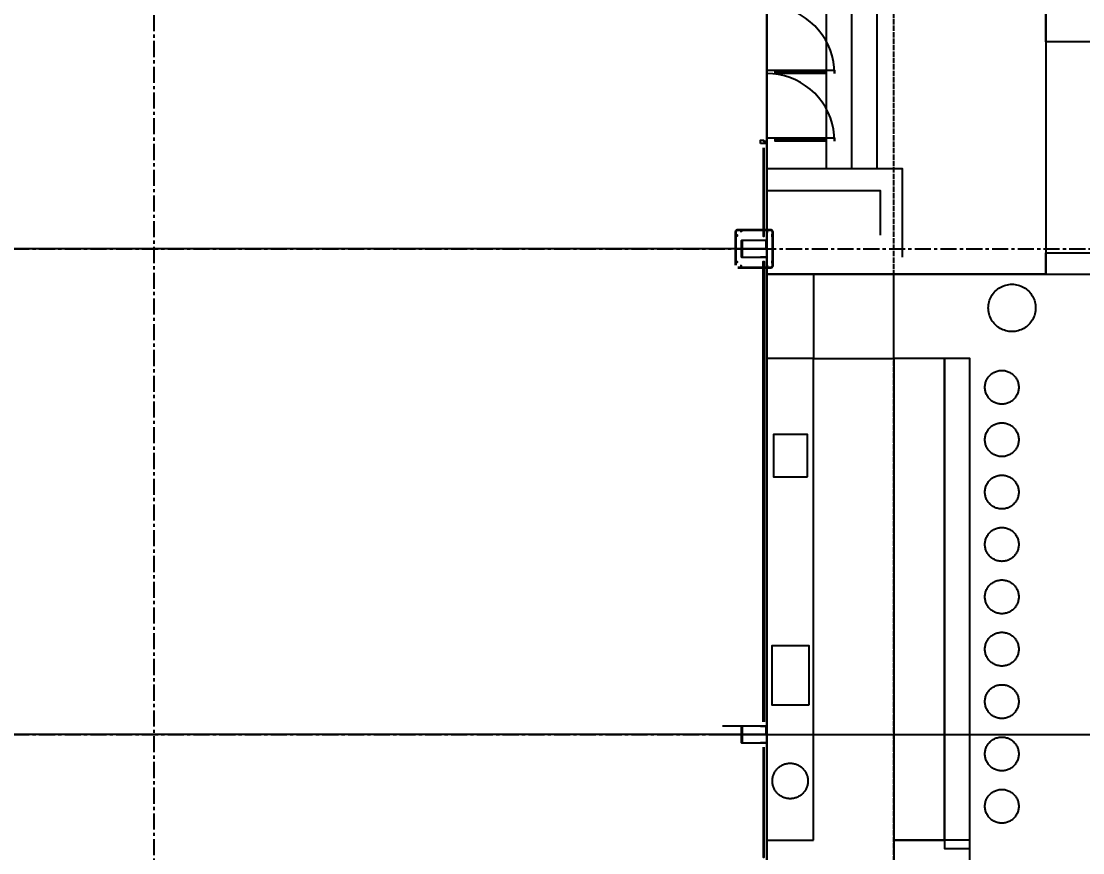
# Model space of a CAD drawing. Header units: millimetres. Extents: x -74219 to 26724, y -11313 to 45223.
# Drawn here: x -8823 to 3738, y 8450 to 18294 of the extents above; entities that cross this region are included whole.
import ezdxf

# ---------------------------------------------------------------- set-up
doc = ezdxf.new("R2010")
doc.units = ezdxf.units.MM
doc.linetypes.add('CENTER', pattern=[5.08, 3.175, -0.635, 0.635, -0.635])
doc.linetypes.add('DASHED', pattern=[1.524, 1.27, -0.254])
for name, color, linetype in [('SMK-ABOVE', 5, 'DASHED'), ('SMK-BLDG', 7, 'CONTINUOUS'), ('SMK-DIMS', 7, 'CONTINUOUS'), ('SMK-DOOR', 7, 'CONTINUOUS'), ('SMK-EXIST', 30, 'CONTINUOUS'), ('SMK-GLAZ', 5, 'CONTINUOUS'), ('SMK-GRID', 8, 'CENTER'), ('SMK-R12-BAR', 40, 'Continuous'), ('SMK-R12-PLANT', 3, 'Continuous'), ('SMK-R12-ROOF', 34, 'Continuous'), ('SMK-R12-STEPS', 8, 'Continuous'), ('SMK-STEPS', 30, 'CONTINUOUS'), ('SMK-ZONE', 3, 'CONTINUOUS')]:
    doc.layers.add(name, color=color, linetype=linetype)
doc.styles.add('OpenSansCondensed-Light', font='OpenSansCondensed-Light.ttf')
doc.dimstyles.new('SMK200', dxfattribs={"dimtxt": 450, "dimasz": 300, "dimexe": 200, "dimexo": 200, "dimgap": 100, "dimtad": 1, "dimdec": 0, "dimtsz": 250, "dimcen": 2.5, "dimazin": 3, "dimtfac": 1, "dimtmove": 0, "dimatfit": 3})

# ---------------------------------------------------------------- blocks, each defined once
blk = doc.blocks.new('_OBLIQUE')
at = {"color": 0, "linetype": 'BYBLOCK'}
blk.add_line((-0.5, -0.5), (0.5, 0.5), dxfattribs=at)
blk = doc.blocks.new('*D2')
for p, q in [((-200, 9850), (-10800, 9850)), ((-10600, 7875), (-10600, 9850)), ((-10600, 4100), (-10600, 6075)), ((-200, 4100), (-10800, 4100))]:
    blk.add_line(p, q)
at = {"layer": 'Defpoints'}
for p in [(0, 9850), (-10600, 4100), (0, 4100)]:
    blk.add_point(p, dxfattribs=at)
at = {"layer": 'SMK-DIMS', "xscale": 500, "yscale": 500, "rotation": 90}
for p in [(-10600, 9850), (-10600, 4100)]:
    blk.add_blockref('_OBLIQUE', p, dxfattribs=at)
at = {"layer": 'SMK-DIMS', "insert": (-10600, 6975), "char_height": 450, "attachment_point": 5, "rotation": 90, "style": 'OpenSansCondensed-Light'}
blk.add_mtext('5750', dxfattribs=at)
blk = doc.blocks.new('*D3')
for p, q in [((-200, 15600), (-10800, 15600)), ((-10600, 13625), (-10600, 15600)), ((-10600, 9850), (-10600, 11825)), ((-200, 9850), (-10800, 9850))]:
    blk.add_line(p, q)
at = {"layer": 'Defpoints'}
for p in [(0, 15600), (-10600, 9850), (0, 9850)]:
    blk.add_point(p, dxfattribs=at)
at = {"layer": 'SMK-DIMS', "xscale": 500, "yscale": 500, "rotation": 90}
for p in [(-10600, 15600), (-10600, 9850)]:
    blk.add_blockref('_OBLIQUE', p, dxfattribs=at)
at = {"layer": 'SMK-DIMS', "insert": (-10600, 12725), "char_height": 450, "attachment_point": 5, "rotation": 90, "style": 'OpenSansCondensed-Light'}
blk.add_mtext('5750', dxfattribs=at)
blk = doc.blocks.new('*D4')
for p, q in [((-200, 21350), (-10800, 21350)), ((-10600, 19375), (-10600, 21350)), ((-10600, 15600), (-10600, 17575)), ((-200, 15600), (-10800, 15600))]:
    blk.add_line(p, q)
at = {"layer": 'Defpoints'}
for p in [(0, 21350), (-10600, 15600), (0, 15600)]:
    blk.add_point(p, dxfattribs=at)
at = {"layer": 'SMK-DIMS', "xscale": 500, "yscale": 500, "rotation": 90}
for p in [(-10600, 21350), (-10600, 15600)]:
    blk.add_blockref('_OBLIQUE', p, dxfattribs=at)
at = {"layer": 'SMK-DIMS', "insert": (-10600, 18475), "char_height": 450, "attachment_point": 5, "rotation": 90, "style": 'OpenSansCondensed-Light'}
blk.add_mtext('5750', dxfattribs=at)
blk = doc.blocks.new('*D9')
for p, q in [((-200, 42340.2), (-12100, 42340.2)), ((-11900, 22295.1), (-11900, 42340.2)), ((-11900, 0), (-11900, 20045.1)), ((-200, 0), (-12100, 0))]:
    blk.add_line(p, q)
at = {"layer": 'Defpoints'}
for p in [(0, 42340.2), (-11900, 0), (0, 0)]:
    blk.add_point(p, dxfattribs=at)
at = {"layer": 'SMK-DIMS', "xscale": 500, "yscale": 500, "rotation": 90}
for p in [(-11900, 42340.2), (-11900, 0)]:
    blk.add_blockref('_OBLIQUE', p, dxfattribs=at)
at = {"layer": 'SMK-DIMS', "insert": (-11900, 21170.1), "char_height": 450, "attachment_point": 5, "rotation": 90, "style": 'OpenSansCondensed-Light'}
blk.add_mtext('42340', dxfattribs=at)

msp = doc.modelspace()

# ---------------------------------------------------------------- linework, layer by layer
at = {"layer": 'SMK-ABOVE', "ltscale": 50}
msp.add_lwpolyline([(-0.4, 4100.3), (301.6, 4100.3), (406.2, 4104.8), (510, 4118.5), (612.2, 4141.2), (712, 4172.7), (808.7, 4212.7), (901.6, 4261.1), (989.9, 4317.3), (1072.9, 4381), (1150.1, 4451.8), (1220.8, 4528.9), (1284.6, 4612), (1340.8, 4700.3), (1389.2, 4793.1), (1429.2, 4889.9), (1460.7, 4989.7), (1483.4, 5091.9), (1497, 5195.7), (1501.6, 5300.3), (1501.6, 30800.3)], dxfattribs=at)
at = {"layer": 'SMK-BLDG'}
for points in [[(-0.4, 32000), (-0.4, 4100)], [(-75.4, 15700), (-0.4, 15700), (-0.4, 16845), (-75.4, 16845)], [(-300.4, 15499.8), (-0.4, 15499.8), (-0.4, 15699.8), (-300.4, 15699.8)], [(-75.4, 9949.8), (-0.4, 9949.8), (-0.4, 15499.8), (-75.4, 15499.8)], [(-525.4, 9850), (-300.4, 9850), (-300.4, 9950), (-525.4, 9950)], [(-300.4, 9749.8), (-0.4, 9749.8), (-0.4, 9949.8), (-300.4, 9949.8)], [(-75.4, 4300), (-0.4, 4300), (-0.4, 9749.8), (-75.4, 9749.8)]]:
    msp.add_lwpolyline(points, dxfattribs=at)
at = {"layer": 'SMK-DOOR'}
for points in [[(799.6, 17675), (796.5, 17744.7), (787.4, 17813.9), (772.3, 17882.1), (751.3, 17948.6), (724.6, 18013.1), (692.4, 18075), (654.9, 18133.9), (612.4, 18189.3), (565.3, 18240.7), (513.8, 18287.9), (458.4, 18330.3), (399.6, 18367.8), (337.7, 18400.1), (273.2, 18426.8), (206.6, 18447.8), (138.5, 18462.9), (69.3, 18472), (-0.4, 18475)], [(-0.4, 17675), (-0.4, 17715), (799.6, 17715), (799.6, 17675)], [(699.6, 17715), (699.6, 17675), (99.6, 17675), (99.6, 17715)], [(799.6, 16875), (796.5, 16944.7), (787.4, 17013.9), (772.3, 17082.1), (751.3, 17148.6), (724.6, 17213.1), (692.4, 17275), (654.9, 17333.9), (612.4, 17389.3), (565.3, 17440.7), (513.8, 17487.9), (458.4, 17530.3), (399.6, 17567.8), (337.7, 17600.1), (273.2, 17626.8), (206.6, 17647.8), (138.5, 17662.9), (69.3, 17672), (-0.4, 17675)], [(99.6, 17695), (699.6, 17695)], [(-75.4, 16845), (-75.4, 16885), (-40.4, 16885), (-40.4, 16875), (-0.4, 16875), (-0.4, 16845)], [(-0.4, 16875), (-0.4, 16915), (799.6, 16915), (799.6, 16875)], [(699.6, 16915), (699.6, 16875), (99.6, 16875), (99.6, 16915)], [(99.6, 16895), (699.6, 16895)]]:
    msp.add_lwpolyline(points, dxfattribs=at)
at = {"layer": 'SMK-EXIST'}
for points in [[(-0.4, 15499.8), (-0.4, 16549.8), (1599.6, 16549.8), (1599.6, 15499.8)], [(-0.4, 15759.8), (-0.4, 16289.8), (1339.6, 16289.8), (1339.6, 15759.8)]]:
    msp.add_lwpolyline(points, dxfattribs=at)
at = {"layer": 'SMK-GLAZ'}
for points in [[(-42.9, 16795), (-42.9, 15750), (-32.9, 15750), (-32.9, 16795)], [(-345.4, 15374.8), (44.6, 15374.8), (47.2, 15374.9), (49.8, 15375.3), (52.4, 15375.8), (54.8, 15376.6), (57.3, 15377.6), (59.6, 15378.8), (61.8, 15380.2), (63.9, 15381.8), (65.8, 15383.6), (67.6, 15385.5), (69.2, 15387.6), (70.6, 15389.8), (71.8, 15392.1), (72.8, 15394.5), (73.6, 15397), (74.1, 15399.6), (74.5, 15402.2), (74.6, 15404.8), (74.6, 15794.8), (74.5, 15797.4), (74.1, 15800), (73.6, 15802.6), (72.8, 15805.1), (71.8, 15807.5), (70.6, 15809.8), (69.2, 15812), (67.6, 15814.1), (65.8, 15816), (63.9, 15817.8), (61.8, 15819.4), (59.6, 15820.8), (57.3, 15822), (54.8, 15823), (52.4, 15823.8), (49.8, 15824.3), (47.2, 15824.7), (44.6, 15824.8), (-345.4, 15824.8), (-348, 15824.7), (-350.6, 15824.3), (-353.2, 15823.8), (-355.7, 15823), (-358.1, 15822), (-360.4, 15820.8), (-362.6, 15819.4), (-364.7, 15817.8), (-366.6, 15816), (-368.4, 15814.1), (-370, 15812), (-371.4, 15809.8), (-372.6, 15807.5), (-373.6, 15805.1), (-374.4, 15802.6), (-375, 15800), (-375.3, 15797.4), (-375.4, 15794.8), (-375.4, 15404.8)], [(-345.4, 15382.8), (44.6, 15382.8), (46.5, 15382.9), (48.4, 15383.1), (50.3, 15383.6), (52.1, 15384.1), (53.9, 15384.9), (55.6, 15385.8), (57.2, 15386.8), (58.7, 15388), (60.1, 15389.2), (61.4, 15390.7), (62.6, 15392.2), (63.6, 15393.8), (64.5, 15395.5), (65.3, 15397.3), (65.8, 15399.1), (66.3, 15401), (66.5, 15402.9), (66.6, 15404.8), (66.6, 15794.8), (66.5, 15796.7), (66.3, 15798.6), (65.8, 15800.5), (65.3, 15802.3), (64.5, 15804.1), (63.6, 15805.8), (62.6, 15807.4), (61.4, 15808.9), (60.1, 15810.4), (58.7, 15811.7), (57.2, 15812.8), (55.6, 15813.9), (53.9, 15814.7), (52.1, 15815.5), (50.3, 15816.1), (48.4, 15816.5), (46.5, 15816.7), (44.6, 15816.8), (-345.4, 15816.8), (-347.3, 15816.7), (-349.2, 15816.5), (-351.1, 15816.1), (-352.9, 15815.5), (-354.7, 15814.7), (-356.4, 15813.9), (-358, 15812.8), (-359.6, 15811.7), (-361, 15810.4), (-362.3, 15808.9), (-363.4, 15807.4), (-364.5, 15805.8), (-365.4, 15804.1), (-366.1, 15802.3), (-366.7, 15800.5), (-367.1, 15798.6), (-367.3, 15796.7), (-367.4, 15794.8), (-367.4, 15404.8)], [(-364.4, 15763.9), (-350.4, 15763.9), (-350.4, 15749.9), (-364.4, 15749.9)], [(-314.4, 15816.8), (-300.4, 15816.8), (-300.4, 15802.8), (-314.4, 15802.8)], [(-250.4, 15816.8), (-250.4, 15824.8)], [(-250.4, 15816.8), (-250.4, 15824.8)], [(-247.4, 15816.8), (-247.4, 15824.8)], [(-247.4, 15816.8), (-247.4, 15824.8)], [(-53.4, 15816.8), (-53.4, 15824.8)], [(-53.4, 15816.8), (-53.4, 15824.8)], [(-50.4, 15816.8), (-50.4, 15824.8)], [(-50.4, 15816.8), (-50.4, 15824.8)], [(13.6, 15816.8), (-0.4, 15816.8), (-0.4, 15802.8), (13.6, 15802.8)], [(49.6, 15763.9), (63.6, 15763.9), (63.6, 15749.9), (49.6, 15749.9)], [(-9.4, 15596.8), (-291.4, 15596.8), (-291.4, 15499.8), (-300.4, 15499.8), (-300.4, 15699.8), (-291.4, 15699.8), (-291.4, 15602.8), (-9.4, 15602.8), (-9.4, 15699.8), (-0.4, 15699.8), (-0.4, 15499.8), (-9.4, 15499.8)], [(66.6, 15699.8), (74.6, 15699.8)], [(66.6, 15696.8), (74.6, 15696.8)], [(-364.4, 15449.8), (-350.4, 15449.8), (-350.4, 15435.8), (-364.4, 15435.8)], [(-42.9, 9999.8), (-42.9, 15450), (-32.9, 15450), (-32.9, 9999.8)], [(49.6, 15449.8), (63.6, 15449.8), (63.6, 15435.8), (49.6, 15435.8)], [(66.6, 15502.8), (74.6, 15502.8)], [(66.6, 15499.8), (74.6, 15499.8)], [(-314.4, 15382.9), (-300.4, 15382.9), (-300.4, 15396.9), (-314.4, 15396.9)], [(-250.4, 15382.8), (-250.4, 15374.8)], [(-250.4, 15382.8), (-250.4, 15374.8)], [(-247.4, 15382.8), (-247.4, 15374.8)], [(-247.4, 15382.8), (-247.4, 15374.8)], [(-53.4, 15382.8), (-53.4, 15374.8)], [(-53.4, 15382.8), (-53.4, 15374.8)], [(-50.4, 15382.8), (-50.4, 15374.8)], [(-50.4, 15382.8), (-50.4, 15374.8)], [(13.6, 15382.9), (-0.4, 15382.9), (-0.4, 15396.9), (13.6, 15396.9)], [(-0.4, 12700), (-0.4, 9780)], [(-9.4, 9846.8), (-291.4, 9846.8), (-291.4, 9749.8), (-300.4, 9749.8), (-300.4, 9949.8), (-291.4, 9949.8), (-291.4, 9852.8), (-9.4, 9852.8), (-9.4, 9949.8), (-0.4, 9949.8), (-0.4, 9749.8), (-9.4, 9749.8)], [(-42.9, 9700), (-42.9, 8400), (-32.9, 8400), (-32.9, 9700)]]:
    msp.add_lwpolyline(points, dxfattribs=at)
at = {"layer": 'SMK-GRID', "ltscale": 60}
for p, q in [((-7250, -5600), (-7250, 44200)), ((0, -5600), (0, 44200)), ((-14100, 15600), (15500, 15600)), ((-14100, 9850), (15500, 9850))]:
    msp.add_line(p, q, dxfattribs=at)
at = {"layer": 'SMK-R12-BAR'}
for points in [[(550, 8600), (550, 14300), (0, 14300), (0, 8600)], [(2100, 8600), (2100, 14300), (1500, 14300), (1500, 8600)], [(2400, 8500), (2400, 14300), (2100, 14300), (2100, 8500)], [(2980, 13960), (2979.7, 13948.8), (2978.7, 13937.6), (2977.2, 13926.5), (2975, 13915.5), (2972.2, 13904.6), (2968.8, 13893.9), (2964.8, 13883.5), (2960.2, 13873.2), (2955, 13863.3), (2949.3, 13853.6), (2943.1, 13844.3), (2936.4, 13835.3), (2929.1, 13826.7), (2921.4, 13818.6), (2913.3, 13810.9), (2904.7, 13803.6), (2895.7, 13796.9), (2886.4, 13790.7), (2876.7, 13785), (2866.8, 13779.8), (2856.5, 13775.2), (2846.1, 13771.2), (2835.4, 13767.8), (2824.5, 13765), (2813.5, 13762.8), (2802.4, 13761.3), (2791.2, 13760.3), (2780, 13760), (2768.8, 13760.3), (2757.6, 13761.3), (2746.5, 13762.8), (2735.5, 13765), (2724.6, 13767.8), (2713.9, 13771.2), (2703.5, 13775.2), (2693.2, 13779.8), (2683.3, 13785), (2673.6, 13790.7), (2664.3, 13796.9), (2655.3, 13803.6), (2646.7, 13810.9), (2638.6, 13818.6), (2630.9, 13826.7), (2623.6, 13835.3), (2616.9, 13844.3), (2610.7, 13853.6), (2605, 13863.3), (2599.8, 13873.2), (2595.2, 13883.5), (2591.2, 13893.9), (2587.8, 13904.6), (2585, 13915.5), (2582.8, 13926.5), (2581.3, 13937.6), (2580.3, 13948.8), (2580, 13960), (2580.3, 13971.2), (2581.3, 13982.4), (2582.8, 13993.5), (2585, 14004.5), (2587.8, 14015.4), (2591.2, 14026.1), (2595.2, 14036.5), (2599.8, 14046.8), (2605, 14056.7), (2610.7, 14066.4), (2616.9, 14075.7), (2623.6, 14084.7), (2630.9, 14093.3), (2638.6, 14101.4), (2646.7, 14109.1), (2655.3, 14116.4), (2664.3, 14123.1), (2673.6, 14129.3), (2683.3, 14135), (2693.2, 14140.2), (2703.5, 14144.8), (2713.9, 14148.8), (2724.6, 14152.2), (2735.5, 14155), (2746.5, 14157.2), (2757.6, 14158.7), (2768.8, 14159.7), (2780, 14160), (2791.2, 14159.7), (2802.4, 14158.7), (2813.5, 14157.2), (2824.5, 14155), (2835.4, 14152.2), (2846.1, 14148.8), (2856.5, 14144.8), (2866.8, 14140.2), (2876.7, 14135), (2886.4, 14129.3), (2895.7, 14123.1), (2904.7, 14116.4), (2913.3, 14109.1), (2921.4, 14101.4), (2929.1, 14093.3), (2936.4, 14084.7), (2943.1, 14075.7), (2949.3, 14066.4), (2955, 14056.7), (2960.2, 14046.8), (2964.8, 14036.5), (2968.8, 14026.1), (2972.2, 14015.4), (2975, 14004.5), (2977.2, 13993.5), (2978.7, 13982.4), (2979.7, 13971.2)], [(2980, 13340), (2979.7, 13328.8), (2978.7, 13317.6), (2977.2, 13306.5), (2975, 13295.5), (2972.2, 13284.6), (2968.8, 13273.9), (2964.8, 13263.5), (2960.2, 13253.2), (2955, 13243.3), (2949.3, 13233.6), (2943.1, 13224.3), (2936.4, 13215.3), (2929.1, 13206.7), (2921.4, 13198.6), (2913.3, 13190.9), (2904.7, 13183.6), (2895.7, 13176.9), (2886.4, 13170.7), (2876.7, 13165), (2866.8, 13159.8), (2856.5, 13155.2), (2846.1, 13151.2), (2835.4, 13147.8), (2824.5, 13145), (2813.5, 13142.8), (2802.4, 13141.3), (2791.2, 13140.3), (2780, 13140), (2768.8, 13140.3), (2757.6, 13141.3), (2746.5, 13142.8), (2735.5, 13145), (2724.6, 13147.8), (2713.9, 13151.2), (2703.5, 13155.2), (2693.2, 13159.8), (2683.3, 13165), (2673.6, 13170.7), (2664.3, 13176.9), (2655.3, 13183.6), (2646.7, 13190.9), (2638.6, 13198.6), (2630.9, 13206.7), (2623.6, 13215.3), (2616.9, 13224.3), (2610.7, 13233.6), (2605, 13243.3), (2599.8, 13253.2), (2595.2, 13263.5), (2591.2, 13273.9), (2587.8, 13284.6), (2585, 13295.5), (2582.8, 13306.5), (2581.3, 13317.6), (2580.3, 13328.8), (2580, 13340), (2580.3, 13351.2), (2581.3, 13362.4), (2582.8, 13373.5), (2585, 13384.5), (2587.8, 13395.4), (2591.2, 13406.1), (2595.2, 13416.5), (2599.8, 13426.8), (2605, 13436.7), (2610.7, 13446.4), (2616.9, 13455.7), (2623.6, 13464.7), (2630.9, 13473.3), (2638.6, 13481.4), (2646.7, 13489.1), (2655.3, 13496.4), (2664.3, 13503.1), (2673.6, 13509.3), (2683.3, 13515), (2693.2, 13520.2), (2703.5, 13524.8), (2713.9, 13528.8), (2724.6, 13532.2), (2735.5, 13535), (2746.5, 13537.2), (2757.6, 13538.7), (2768.8, 13539.7), (2780, 13540), (2791.2, 13539.7), (2802.4, 13538.7), (2813.5, 13537.2), (2824.5, 13535), (2835.4, 13532.2), (2846.1, 13528.8), (2856.5, 13524.8), (2866.8, 13520.2), (2876.7, 13515), (2886.4, 13509.3), (2895.7, 13503.1), (2904.7, 13496.4), (2913.3, 13489.1), (2921.4, 13481.4), (2929.1, 13473.3), (2936.4, 13464.7), (2943.1, 13455.7), (2949.3, 13446.4), (2955, 13436.7), (2960.2, 13426.8), (2964.8, 13416.5), (2968.8, 13406.1), (2972.2, 13395.4), (2975, 13384.5), (2977.2, 13373.5), (2978.7, 13362.4), (2979.7, 13351.2)], [(480, 12900), (480, 13400), (80, 13400), (80, 12900)], [(2980, 12720), (2979.7, 12708.8), (2978.7, 12697.6), (2977.2, 12686.5), (2975, 12675.5), (2972.2, 12664.6), (2968.8, 12653.9), (2964.8, 12643.5), (2960.2, 12633.2), (2955, 12623.3), (2949.3, 12613.6), (2943.1, 12604.3), (2936.4, 12595.3), (2929.1, 12586.7), (2921.4, 12578.6), (2913.3, 12570.9), (2904.7, 12563.6), (2895.7, 12556.9), (2886.4, 12550.7), (2876.7, 12545), (2866.8, 12539.8), (2856.5, 12535.2), (2846.1, 12531.2), (2835.4, 12527.8), (2824.5, 12525), (2813.5, 12522.8), (2802.4, 12521.3), (2791.2, 12520.3), (2780, 12520), (2768.8, 12520.3), (2757.6, 12521.3), (2746.5, 12522.8), (2735.5, 12525), (2724.6, 12527.8), (2713.9, 12531.2), (2703.5, 12535.2), (2693.2, 12539.8), (2683.3, 12545), (2673.6, 12550.7), (2664.3, 12556.9), (2655.3, 12563.6), (2646.7, 12570.9), (2638.6, 12578.6), (2630.9, 12586.7), (2623.6, 12595.3), (2616.9, 12604.3), (2610.7, 12613.6), (2605, 12623.3), (2599.8, 12633.2), (2595.2, 12643.5), (2591.2, 12653.9), (2587.8, 12664.6), (2585, 12675.5), (2582.8, 12686.5), (2581.3, 12697.6), (2580.3, 12708.8), (2580, 12720), (2580.3, 12731.2), (2581.3, 12742.4), (2582.8, 12753.5), (2585, 12764.5), (2587.8, 12775.4), (2591.2, 12786.1), (2595.2, 12796.5), (2599.8, 12806.8), (2605, 12816.7), (2610.7, 12826.4), (2616.9, 12835.7), (2623.6, 12844.7), (2630.9, 12853.3), (2638.6, 12861.4), (2646.7, 12869.1), (2655.3, 12876.4), (2664.3, 12883.1), (2673.6, 12889.3), (2683.3, 12895), (2693.2, 12900.2), (2703.5, 12904.8), (2713.9, 12908.8), (2724.6, 12912.2), (2735.5, 12915), (2746.5, 12917.2), (2757.6, 12918.7), (2768.8, 12919.7), (2780, 12920), (2791.2, 12919.7), (2802.4, 12918.7), (2813.5, 12917.2), (2824.5, 12915), (2835.4, 12912.2), (2846.1, 12908.8), (2856.5, 12904.8), (2866.8, 12900.2), (2876.7, 12895), (2886.4, 12889.3), (2895.7, 12883.1), (2904.7, 12876.4), (2913.3, 12869.1), (2921.4, 12861.4), (2929.1, 12853.3), (2936.4, 12844.7), (2943.1, 12835.7), (2949.3, 12826.4), (2955, 12816.7), (2960.2, 12806.8), (2964.8, 12796.5), (2968.8, 12786.1), (2972.2, 12775.4), (2975, 12764.5), (2977.2, 12753.5), (2978.7, 12742.4), (2979.7, 12731.2)], [(2980, 12100), (2979.7, 12088.8), (2978.7, 12077.6), (2977.2, 12066.5), (2975, 12055.5), (2972.2, 12044.6), (2968.8, 12033.9), (2964.8, 12023.5), (2960.2, 12013.2), (2955, 12003.3), (2949.3, 11993.6), (2943.1, 11984.3), (2936.4, 11975.3), (2929.1, 11966.7), (2921.4, 11958.6), (2913.3, 11950.9), (2904.7, 11943.6), (2895.7, 11936.9), (2886.4, 11930.7), (2876.7, 11925), (2866.8, 11919.8), (2856.5, 11915.2), (2846.1, 11911.2), (2835.4, 11907.8), (2824.5, 11905), (2813.5, 11902.8), (2802.4, 11901.3), (2791.2, 11900.3), (2780, 11900), (2768.8, 11900.3), (2757.6, 11901.3), (2746.5, 11902.8), (2735.5, 11905), (2724.6, 11907.8), (2713.9, 11911.2), (2703.5, 11915.2), (2693.2, 11919.8), (2683.3, 11925), (2673.6, 11930.7), (2664.3, 11936.9), (2655.3, 11943.6), (2646.7, 11950.9), (2638.6, 11958.6), (2630.9, 11966.7), (2623.6, 11975.3), (2616.9, 11984.3), (2610.7, 11993.6), (2605, 12003.3), (2599.8, 12013.2), (2595.2, 12023.5), (2591.2, 12033.9), (2587.8, 12044.6), (2585, 12055.5), (2582.8, 12066.5), (2581.3, 12077.6), (2580.3, 12088.8), (2580, 12100), (2580.3, 12111.2), (2581.3, 12122.4), (2582.8, 12133.5), (2585, 12144.5), (2587.8, 12155.4), (2591.2, 12166.1), (2595.2, 12176.5), (2599.8, 12186.8), (2605, 12196.7), (2610.7, 12206.4), (2616.9, 12215.7), (2623.6, 12224.7), (2630.9, 12233.3), (2638.6, 12241.4), (2646.7, 12249.1), (2655.3, 12256.4), (2664.3, 12263.1), (2673.6, 12269.3), (2683.3, 12275), (2693.2, 12280.2), (2703.5, 12284.8), (2713.9, 12288.8), (2724.6, 12292.2), (2735.5, 12295), (2746.5, 12297.2), (2757.6, 12298.7), (2768.8, 12299.7), (2780, 12300), (2791.2, 12299.7), (2802.4, 12298.7), (2813.5, 12297.2), (2824.5, 12295), (2835.4, 12292.2), (2846.1, 12288.8), (2856.5, 12284.8), (2866.8, 12280.2), (2876.7, 12275), (2886.4, 12269.3), (2895.7, 12263.1), (2904.7, 12256.4), (2913.3, 12249.1), (2921.4, 12241.4), (2929.1, 12233.3), (2936.4, 12224.7), (2943.1, 12215.7), (2949.3, 12206.4), (2955, 12196.7), (2960.2, 12186.8), (2964.8, 12176.5), (2968.8, 12166.1), (2972.2, 12155.4), (2975, 12144.5), (2977.2, 12133.5), (2978.7, 12122.4), (2979.7, 12111.2)], [(2980, 11480), (2979.7, 11468.8), (2978.7, 11457.6), (2977.2, 11446.5), (2975, 11435.5), (2972.2, 11424.6), (2968.8, 11413.9), (2964.8, 11403.5), (2960.2, 11393.2), (2955, 11383.3), (2949.3, 11373.6), (2943.1, 11364.3), (2936.4, 11355.3), (2929.1, 11346.7), (2921.4, 11338.6), (2913.3, 11330.9), (2904.7, 11323.6), (2895.7, 11316.9), (2886.4, 11310.7), (2876.7, 11305), (2866.8, 11299.8), (2856.5, 11295.2), (2846.1, 11291.2), (2835.4, 11287.8), (2824.5, 11285), (2813.5, 11282.8), (2802.4, 11281.3), (2791.2, 11280.3), (2780, 11280), (2768.8, 11280.3), (2757.6, 11281.3), (2746.5, 11282.8), (2735.5, 11285), (2724.6, 11287.8), (2713.9, 11291.2), (2703.5, 11295.2), (2693.2, 11299.8), (2683.3, 11305), (2673.6, 11310.7), (2664.3, 11316.9), (2655.3, 11323.6), (2646.7, 11330.9), (2638.6, 11338.6), (2630.9, 11346.7), (2623.6, 11355.3), (2616.9, 11364.3), (2610.7, 11373.6), (2605, 11383.3), (2599.8, 11393.2), (2595.2, 11403.5), (2591.2, 11413.9), (2587.8, 11424.6), (2585, 11435.5), (2582.8, 11446.5), (2581.3, 11457.6), (2580.3, 11468.8), (2580, 11480), (2580.3, 11491.2), (2581.3, 11502.4), (2582.8, 11513.5), (2585, 11524.5), (2587.8, 11535.4), (2591.2, 11546.1), (2595.2, 11556.5), (2599.8, 11566.8), (2605, 11576.7), (2610.7, 11586.4), (2616.9, 11595.7), (2623.6, 11604.7), (2630.9, 11613.3), (2638.6, 11621.4), (2646.7, 11629.1), (2655.3, 11636.4), (2664.3, 11643.1), (2673.6, 11649.3), (2683.3, 11655), (2693.2, 11660.2), (2703.5, 11664.8), (2713.9, 11668.8), (2724.6, 11672.2), (2735.5, 11675), (2746.5, 11677.2), (2757.6, 11678.7), (2768.8, 11679.7), (2780, 11680), (2791.2, 11679.7), (2802.4, 11678.7), (2813.5, 11677.2), (2824.5, 11675), (2835.4, 11672.2), (2846.1, 11668.8), (2856.5, 11664.8), (2866.8, 11660.2), (2876.7, 11655), (2886.4, 11649.3), (2895.7, 11643.1), (2904.7, 11636.4), (2913.3, 11629.1), (2921.4, 11621.4), (2929.1, 11613.3), (2936.4, 11604.7), (2943.1, 11595.7), (2949.3, 11586.4), (2955, 11576.7), (2960.2, 11566.8), (2964.8, 11556.5), (2968.8, 11546.1), (2972.2, 11535.4), (2975, 11524.5), (2977.2, 11513.5), (2978.7, 11502.4), (2979.7, 11491.2)], [(2980, 10860), (2979.7, 10848.8), (2978.7, 10837.6), (2977.2, 10826.5), (2975, 10815.5), (2972.2, 10804.6), (2968.8, 10793.9), (2964.8, 10783.5), (2960.2, 10773.2), (2955, 10763.3), (2949.3, 10753.6), (2943.1, 10744.3), (2936.4, 10735.3), (2929.1, 10726.7), (2921.4, 10718.6), (2913.3, 10710.9), (2904.7, 10703.6), (2895.7, 10696.9), (2886.4, 10690.7), (2876.7, 10685), (2866.8, 10679.8), (2856.5, 10675.2), (2846.1, 10671.2), (2835.4, 10667.8), (2824.5, 10665), (2813.5, 10662.8), (2802.4, 10661.3), (2791.2, 10660.3), (2780, 10660), (2768.8, 10660.3), (2757.6, 10661.3), (2746.5, 10662.8), (2735.5, 10665), (2724.6, 10667.8), (2713.9, 10671.2), (2703.5, 10675.2), (2693.2, 10679.8), (2683.3, 10685), (2673.6, 10690.7), (2664.3, 10696.9), (2655.3, 10703.6), (2646.7, 10710.9), (2638.6, 10718.6), (2630.9, 10726.7), (2623.6, 10735.3), (2616.9, 10744.3), (2610.7, 10753.6), (2605, 10763.3), (2599.8, 10773.2), (2595.2, 10783.5), (2591.2, 10793.9), (2587.8, 10804.6), (2585, 10815.5), (2582.8, 10826.5), (2581.3, 10837.6), (2580.3, 10848.8), (2580, 10860), (2580.3, 10871.2), (2581.3, 10882.4), (2582.8, 10893.5), (2585, 10904.5), (2587.8, 10915.4), (2591.2, 10926.1), (2595.2, 10936.5), (2599.8, 10946.8), (2605, 10956.7), (2610.7, 10966.4), (2616.9, 10975.7), (2623.6, 10984.7), (2630.9, 10993.3), (2638.6, 11001.4), (2646.7, 11009.1), (2655.3, 11016.4), (2664.3, 11023.1), (2673.6, 11029.3), (2683.3, 11035), (2693.2, 11040.2), (2703.5, 11044.8), (2713.9, 11048.8), (2724.6, 11052.2), (2735.5, 11055), (2746.5, 11057.2), (2757.6, 11058.7), (2768.8, 11059.7), (2780, 11060), (2791.2, 11059.7), (2802.4, 11058.7), (2813.5, 11057.2), (2824.5, 11055), (2835.4, 11052.2), (2846.1, 11048.8), (2856.5, 11044.8), (2866.8, 11040.2), (2876.7, 11035), (2886.4, 11029.3), (2895.7, 11023.1), (2904.7, 11016.4), (2913.3, 11009.1), (2921.4, 11001.4), (2929.1, 10993.3), (2936.4, 10984.7), (2943.1, 10975.7), (2949.3, 10966.4), (2955, 10956.7), (2960.2, 10946.8), (2964.8, 10936.5), (2968.8, 10926.1), (2972.2, 10915.4), (2975, 10904.5), (2977.2, 10893.5), (2978.7, 10882.4), (2979.7, 10871.2)], [(500, 10200), (500, 10900), (60, 10900), (60, 10200)], [(2980, 10240), (2979.7, 10228.8), (2978.7, 10217.6), (2977.2, 10206.5), (2975, 10195.5), (2972.2, 10184.6), (2968.8, 10173.9), (2964.8, 10163.5), (2960.2, 10153.2), (2955, 10143.3), (2949.3, 10133.6), (2943.1, 10124.3), (2936.4, 10115.3), (2929.1, 10106.7), (2921.4, 10098.6), (2913.3, 10090.9), (2904.7, 10083.6), (2895.7, 10076.9), (2886.4, 10070.7), (2876.7, 10065), (2866.8, 10059.8), (2856.5, 10055.2), (2846.1, 10051.2), (2835.4, 10047.8), (2824.5, 10045), (2813.5, 10042.8), (2802.4, 10041.3), (2791.2, 10040.3), (2780, 10040), (2768.8, 10040.3), (2757.6, 10041.3), (2746.5, 10042.8), (2735.5, 10045), (2724.6, 10047.8), (2713.9, 10051.2), (2703.5, 10055.2), (2693.2, 10059.8), (2683.3, 10065), (2673.6, 10070.7), (2664.3, 10076.9), (2655.3, 10083.6), (2646.7, 10090.9), (2638.6, 10098.6), (2630.9, 10106.7), (2623.6, 10115.3), (2616.9, 10124.3), (2610.7, 10133.6), (2605, 10143.3), (2599.8, 10153.2), (2595.2, 10163.5), (2591.2, 10173.9), (2587.8, 10184.6), (2585, 10195.5), (2582.8, 10206.5), (2581.3, 10217.6), (2580.3, 10228.8), (2580, 10240), (2580.3, 10251.2), (2581.3, 10262.4), (2582.8, 10273.5), (2585, 10284.5), (2587.8, 10295.4), (2591.2, 10306.1), (2595.2, 10316.5), (2599.8, 10326.8), (2605, 10336.7), (2610.7, 10346.4), (2616.9, 10355.7), (2623.6, 10364.7), (2630.9, 10373.3), (2638.6, 10381.4), (2646.7, 10389.1), (2655.3, 10396.4), (2664.3, 10403.1), (2673.6, 10409.3), (2683.3, 10415), (2693.2, 10420.2), (2703.5, 10424.8), (2713.9, 10428.8), (2724.6, 10432.2), (2735.5, 10435), (2746.5, 10437.2), (2757.6, 10438.7), (2768.8, 10439.7), (2780, 10440), (2791.2, 10439.7), (2802.4, 10438.7), (2813.5, 10437.2), (2824.5, 10435), (2835.4, 10432.2), (2846.1, 10428.8), (2856.5, 10424.8), (2866.8, 10420.2), (2876.7, 10415), (2886.4, 10409.3), (2895.7, 10403.1), (2904.7, 10396.4), (2913.3, 10389.1), (2921.4, 10381.4), (2929.1, 10373.3), (2936.4, 10364.7), (2943.1, 10355.7), (2949.3, 10346.4), (2955, 10336.7), (2960.2, 10326.8), (2964.8, 10316.5), (2968.8, 10306.1), (2972.2, 10295.4), (2975, 10284.5), (2977.2, 10273.5), (2978.7, 10262.4), (2979.7, 10251.2)], [(2980, 9620), (2979.7, 9608.8), (2978.7, 9597.6), (2977.2, 9586.5), (2975, 9575.5), (2972.2, 9564.6), (2968.8, 9553.9), (2964.8, 9543.5), (2960.2, 9533.2), (2955, 9523.3), (2949.3, 9513.6), (2943.1, 9504.3), (2936.4, 9495.3), (2929.1, 9486.7), (2921.4, 9478.6), (2913.3, 9470.9), (2904.7, 9463.6), (2895.7, 9456.9), (2886.4, 9450.7), (2876.7, 9445), (2866.8, 9439.8), (2856.5, 9435.2), (2846.1, 9431.2), (2835.4, 9427.8), (2824.5, 9425), (2813.5, 9422.8), (2802.4, 9421.3), (2791.2, 9420.3), (2780, 9420), (2768.8, 9420.3), (2757.6, 9421.3), (2746.5, 9422.8), (2735.5, 9425), (2724.6, 9427.8), (2713.9, 9431.2), (2703.5, 9435.2), (2693.2, 9439.8), (2683.3, 9445), (2673.6, 9450.7), (2664.3, 9456.9), (2655.3, 9463.6), (2646.7, 9470.9), (2638.6, 9478.6), (2630.9, 9486.7), (2623.6, 9495.3), (2616.9, 9504.3), (2610.7, 9513.6), (2605, 9523.3), (2599.8, 9533.2), (2595.2, 9543.5), (2591.2, 9553.9), (2587.8, 9564.6), (2585, 9575.5), (2582.8, 9586.5), (2581.3, 9597.6), (2580.3, 9608.8), (2580, 9620), (2580.3, 9631.2), (2581.3, 9642.4), (2582.8, 9653.5), (2585, 9664.5), (2587.8, 9675.4), (2591.2, 9686.1), (2595.2, 9696.5), (2599.8, 9706.8), (2605, 9716.7), (2610.7, 9726.4), (2616.9, 9735.7), (2623.6, 9744.7), (2630.9, 9753.3), (2638.6, 9761.4), (2646.7, 9769.1), (2655.3, 9776.4), (2664.3, 9783.1), (2673.6, 9789.3), (2683.3, 9795), (2693.2, 9800.2), (2703.5, 9804.8), (2713.9, 9808.8), (2724.6, 9812.2), (2735.5, 9815), (2746.5, 9817.2), (2757.6, 9818.7), (2768.8, 9819.7), (2780, 9820), (2791.2, 9819.7), (2802.4, 9818.7), (2813.5, 9817.2), (2824.5, 9815), (2835.4, 9812.2), (2846.1, 9808.8), (2856.5, 9804.8), (2866.8, 9800.2), (2876.7, 9795), (2886.4, 9789.3), (2895.7, 9783.1), (2904.7, 9776.4), (2913.3, 9769.1), (2921.4, 9761.4), (2929.1, 9753.3), (2936.4, 9744.7), (2943.1, 9735.7), (2949.3, 9726.4), (2955, 9716.7), (2960.2, 9706.8), (2964.8, 9696.5), (2968.8, 9686.1), (2972.2, 9675.4), (2975, 9664.5), (2977.2, 9653.5), (2978.7, 9642.4), (2979.7, 9631.2)], [(485, 9300), (484.7, 9289.7), (484, 9279.4), (482.7, 9269.2), (481, 9259), (478.7, 9249), (476, 9239), (472.7, 9229.3), (469, 9219.6), (464.8, 9210.2), (460.2, 9201), (455.1, 9192), (449.6, 9183.3), (443.7, 9174.9), (437.3, 9166.8), (430.6, 9159), (423.5, 9151.5), (416, 9144.4), (408.2, 9137.7), (400.1, 9131.3), (391.7, 9125.4), (383, 9119.9), (374, 9114.8), (364.8, 9110.2), (355.4, 9106), (345.7, 9102.3), (336, 9099), (326, 9096.3), (316, 9094), (305.8, 9092.3), (295.6, 9091), (285.3, 9090.3), (275, 9090), (264.7, 9090.3), (254.4, 9091), (244.2, 9092.3), (234, 9094), (224, 9096.3), (214, 9099), (204.3, 9102.3), (194.6, 9106), (185.2, 9110.2), (176, 9114.8), (167, 9119.9), (158.3, 9125.4), (149.9, 9131.3), (141.8, 9137.7), (134, 9144.4), (126.5, 9151.5), (119.4, 9159), (112.7, 9166.8), (106.3, 9174.9), (100.4, 9183.3), (94.9, 9192), (89.8, 9201), (85.2, 9210.2), (81, 9219.6), (77.3, 9229.3), (74, 9239), (71.3, 9249), (69, 9259), (67.3, 9269.2), (66, 9279.4), (65.3, 9289.7), (65, 9300), (65.3, 9310.3), (66, 9320.6), (67.3, 9330.8), (69, 9341), (71.3, 9351), (74, 9361), (77.3, 9370.7), (81, 9380.4), (85.2, 9389.8), (89.8, 9399), (94.9, 9408), (100.4, 9416.7), (106.3, 9425.1), (112.7, 9433.2), (119.4, 9441), (126.5, 9448.5), (134, 9455.6), (141.8, 9462.3), (149.9, 9468.7), (158.3, 9474.6), (167, 9480.1), (176, 9485.2), (185.2, 9489.8), (194.6, 9494), (204.3, 9497.7), (214, 9501), (224, 9503.7), (234, 9506), (244.2, 9507.7), (254.4, 9509), (264.7, 9509.7), (275, 9510), (285.3, 9509.7), (295.6, 9509), (305.8, 9507.7), (316, 9506), (326, 9503.7), (336, 9501), (345.7, 9497.7), (355.4, 9494), (364.8, 9489.8), (374, 9485.2), (383, 9480.1), (391.7, 9474.6), (400.1, 9468.7), (408.2, 9462.3), (416, 9455.6), (423.5, 9448.5), (430.6, 9441), (437.3, 9433.2), (443.7, 9425.1), (449.6, 9416.7), (455.1, 9408), (460.2, 9399), (464.8, 9389.8), (469, 9380.4), (472.7, 9370.7), (476, 9361), (478.7, 9351), (481, 9341), (482.7, 9330.8), (484, 9320.6), (484.7, 9310.3)], [(2980, 9000), (2979.7, 8988.8), (2978.7, 8977.6), (2977.2, 8966.5), (2975, 8955.5), (2972.2, 8944.6), (2968.8, 8933.9), (2964.8, 8923.5), (2960.2, 8913.2), (2955, 8903.3), (2949.3, 8893.6), (2943.1, 8884.3), (2936.4, 8875.3), (2929.1, 8866.7), (2921.4, 8858.6), (2913.3, 8850.9), (2904.7, 8843.6), (2895.7, 8836.9), (2886.4, 8830.7), (2876.7, 8825), (2866.8, 8819.8), (2856.5, 8815.2), (2846.1, 8811.2), (2835.4, 8807.8), (2824.5, 8805), (2813.5, 8802.8), (2802.4, 8801.3), (2791.2, 8800.3), (2780, 8800), (2768.8, 8800.3), (2757.6, 8801.3), (2746.5, 8802.8), (2735.5, 8805), (2724.6, 8807.8), (2713.9, 8811.2), (2703.5, 8815.2), (2693.2, 8819.8), (2683.3, 8825), (2673.6, 8830.7), (2664.3, 8836.9), (2655.3, 8843.6), (2646.7, 8850.9), (2638.6, 8858.6), (2630.9, 8866.7), (2623.6, 8875.3), (2616.9, 8884.3), (2610.7, 8893.6), (2605, 8903.3), (2599.8, 8913.2), (2595.2, 8923.5), (2591.2, 8933.9), (2587.8, 8944.6), (2585, 8955.5), (2582.8, 8966.5), (2581.3, 8977.6), (2580.3, 8988.8), (2580, 9000), (2580.3, 9011.2), (2581.3, 9022.4), (2582.8, 9033.5), (2585, 9044.5), (2587.8, 9055.4), (2591.2, 9066.1), (2595.2, 9076.5), (2599.8, 9086.8), (2605, 9096.7), (2610.7, 9106.4), (2616.9, 9115.7), (2623.6, 9124.7), (2630.9, 9133.3), (2638.6, 9141.4), (2646.7, 9149.1), (2655.3, 9156.4), (2664.3, 9163.1), (2673.6, 9169.3), (2683.3, 9175), (2693.2, 9180.2), (2703.5, 9184.8), (2713.9, 9188.8), (2724.6, 9192.2), (2735.5, 9195), (2746.5, 9197.2), (2757.6, 9198.7), (2768.8, 9199.7), (2780, 9200), (2791.2, 9199.7), (2802.4, 9198.7), (2813.5, 9197.2), (2824.5, 9195), (2835.4, 9192.2), (2846.1, 9188.8), (2856.5, 9184.8), (2866.8, 9180.2), (2876.7, 9175), (2886.4, 9169.3), (2895.7, 9163.1), (2904.7, 9156.4), (2913.3, 9149.1), (2921.4, 9141.4), (2929.1, 9133.3), (2936.4, 9124.7), (2943.1, 9115.7), (2949.3, 9106.4), (2955, 9096.7), (2960.2, 9086.8), (2964.8, 9076.5), (2968.8, 9066.1), (2972.2, 9055.4), (2975, 9044.5), (2977.2, 9033.5), (2978.7, 9022.4), (2979.7, 9011.2)], [(2400, 8000), (2400, 8600), (1500, 8600), (1500, 8000)]]:
    msp.add_lwpolyline(points, close=True, dxfattribs=at)
at = {"layer": 'SMK-R12-PLANT'}
msp.add_lwpolyline([(3180, 14900), (3179.4, 14881.7), (3177.6, 14863.5), (3174.6, 14845.4), (3170.5, 14827.5), (3165.1, 14810), (3158.7, 14792.8), (3151.1, 14776.2), (3142.5, 14760), (3132.8, 14744.4), (3122.1, 14729.5), (3110.5, 14715.4), (3098, 14702), (3084.6, 14689.5), (3070.5, 14677.9), (3055.6, 14667.2), (3040, 14657.5), (3023.8, 14648.9), (3007.2, 14641.3), (2990, 14634.9), (2972.5, 14629.5), (2954.6, 14625.4), (2936.5, 14622.4), (2918.3, 14620.6), (2900, 14620), (2881.7, 14620.6), (2863.5, 14622.4), (2845.4, 14625.4), (2827.5, 14629.5), (2810, 14634.9), (2792.8, 14641.3), (2776.2, 14648.9), (2760, 14657.5), (2744.4, 14667.2), (2729.5, 14677.9), (2715.4, 14689.5), (2702, 14702), (2689.5, 14715.4), (2677.9, 14729.5), (2667.2, 14744.4), (2657.5, 14760), (2648.9, 14776.2), (2641.3, 14792.8), (2634.9, 14810), (2629.5, 14827.5), (2625.4, 14845.4), (2622.4, 14863.5), (2620.6, 14881.7), (2620, 14900), (2620.6, 14918.3), (2622.4, 14936.5), (2625.4, 14954.6), (2629.5, 14972.5), (2634.9, 14990), (2641.3, 15007.2), (2648.9, 15023.8), (2657.5, 15040), (2667.2, 15055.6), (2677.9, 15070.5), (2689.5, 15084.6), (2702, 15098), (2715.4, 15110.5), (2729.5, 15122.1), (2744.4, 15132.8), (2760, 15142.5), (2776.2, 15151.1), (2792.8, 15158.7), (2810, 15165.1), (2827.5, 15170.5), (2845.4, 15174.6), (2863.5, 15177.6), (2881.7, 15179.4), (2900, 15180), (2918.3, 15179.4), (2936.5, 15177.6), (2954.6, 15174.6), (2972.5, 15170.5), (2990, 15165.1), (3007.2, 15158.7), (3023.8, 15151.1), (3040, 15142.5), (3055.6, 15132.8), (3070.5, 15122.1), (3084.6, 15110.5), (3098, 15098), (3110.5, 15084.6), (3122.1, 15070.5), (3132.8, 15055.6), (3142.5, 15040), (3151.1, 15023.8), (3158.7, 15007.2), (3165.1, 14990), (3170.5, 14972.5), (3174.6, 14954.6), (3177.6, 14936.5), (3179.4, 14918.3)], close=True, dxfattribs=at)
at = {"layer": 'SMK-R12-ROOF'}
for p, q in [((0, 15300), (11534.6, 15300)), ((0, 9850), (12071.8, 9850))]:
    msp.add_line(p, q, dxfattribs=at)
at = {"layer": 'SMK-R12-STEPS'}
for p, q in [((3300, 18050), (3300, 24300)), ((3300, 15300), (3300, 15550)), ((1500, 15300), (3300, 15300))]:
    msp.add_line(p, q, dxfattribs=at)
for points in [[(3300, 28500), (3300, 15300), (0, 15300), (0, 28500), (0, 30900), (2400, 30900), (2400, 28500)], [(4200, 15550), (4200, 18050), (3300, 18050), (3300, 15550)], [(1500, 14300), (1500, 15300), (550, 15300), (550, 14300)]]:
    msp.add_lwpolyline(points, close=True, dxfattribs=at)
at = {"layer": 'SMK-STEPS'}
for points in [[(699.6, 21249.8), (699.6, 16549.8)], [(999.6, 21249.8), (999.6, 16549.8)], [(1299.6, 21249.8), (1299.6, 16549.8)]]:
    msp.add_lwpolyline(points, dxfattribs=at)
at = {"layer": 'SMK-ZONE'}
msp.add_lwpolyline([(0, 42340.2), (9656.2, 41965.1), (13458.6, 3389.2), (-167.5, 0), (-7250, 0), (-7250, 4100), (0, 4100)], close=True, dxfattribs=at)

# ---------------------------------------------------------------- dimensions: what is measured, and where the dimension line sits
at = {"layer": 'SMK-DIMS'}
for base, p1, p2, picture, middle in [((-11900, 0), (0, 0), (0, 42340.2), '*D9', (-11900, 21170.1)), ((-10600, 15600), (0, 15600), (0, 21350), '*D4', (-10600, 18475)), ((-10600, 9850), (0, 9850), (0, 15600), '*D3', (-10600, 12725)), ((-10600, 4100), (0, 4100), (0, 9850), '*D2', (-10600, 6975))]:
    dim = msp.add_linear_dim(base=base, p1=p1, p2=p2, angle=90, dimstyle='SMK200', dxfattribs=at)
    dim.commit()
    dim.dimension.update_dxf_attribs({"geometry": picture, "text_midpoint": middle})

doc.saveas('drawing.dxf')
